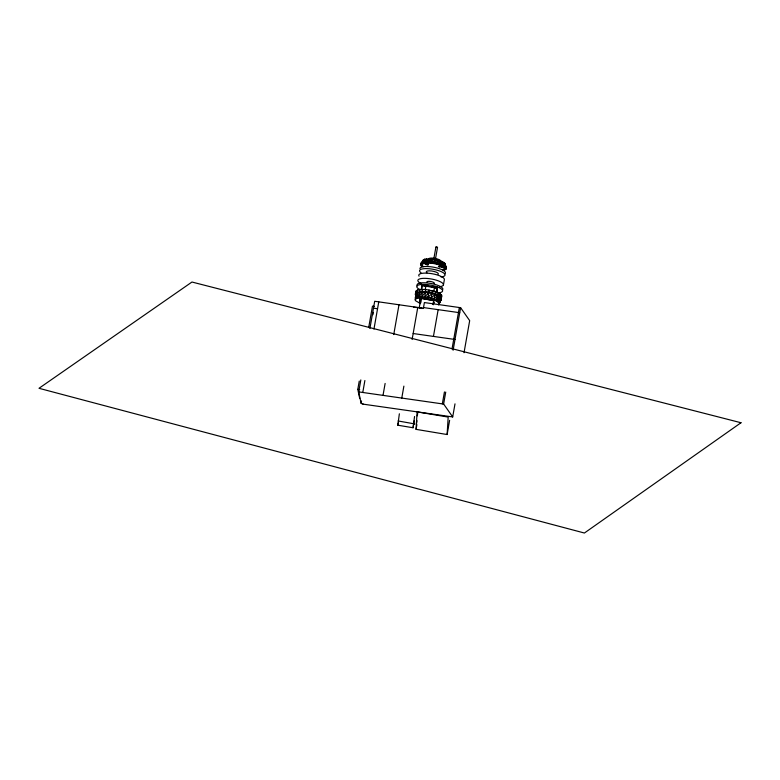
<?xml version="1.0" encoding="UTF-8"?>
<svg xmlns="http://www.w3.org/2000/svg" width="780" height="780" viewBox="0 0 780 780"><rect width="100%" height="100%" fill="white"/><g stroke="black" fill="none" stroke-linecap="round" stroke-linejoin="round"><path stroke-width="1.17" d="M444.346 269.744L444.22 270.465L446.14 268.944L444.639 266.828L437.092 263.806L437.404 259.896L428.893 258.755L424.661 259.214L423.442 259.789L421.931 263.172M415.106 299.637L417.056 298.223L424.729 297.94L425.675 289.477L435.552 291.496L441.529 294.781L441.373 298.954L438.769 304.765L441.373 298.954L440.973 297.911C434.041 292.978 423.891 290.95 415.789 293.738L415.34 300.602L420.595 303.673M414.316 420.566L413.049 427.752L397.839 425.207L399.36 413.79M413.049 427.752L414.56 416.5M433.612 300.573L419.767 298.077L420.644 302.484L420.898 298.272L420.644 302.484L419.513 302.299L419.767 298.077L433.612 300.573L432.919 304.395M421.863 288.464L422.077 284.973L437.268 287.693L436.917 292.646L437.034 291.593M416.062 429.351L417.115 411.889L448.178 417.076L447.125 434.538L416.062 429.351L416.89 424.613M437.171 290.209L437.365 287.157M437.327 289.955L437.502 287.03M440.261 293.66L439.354 303.956M439.12 302.991L436.273 300.904L427.889 298.379L429.049 289.916M425.675 289.477L419.786 289.487L416.335 290.618L415.331 298.331L417.29 290.131M438.067 301.957L439.433 293.202M431.008 299.052L432.422 290.599M359.697 398.453L357.796 389.395L359.258 381.069M368.696 327.541L372.479 306.13L374.4 306.413M455.003 403.855L452.692 416.939L363.246 404.167L361.13 403.367L358.712 391.892L360.828 379.928M369.895 328.487L374.692 301.275L423.384 308.266L424.388 302.562L460.61 307.7L469.677 320.629L464.022 352.726M372.908 314.73L373.337 312.341M362.778 392.467L364.884 380.513M373.961 329.072L378.758 301.86M361.13 403.367L361.549 400.978M383.019 395.372L385.125 383.448M393.744 334.571L398.999 304.765M415.301 294.635L416.335 290.618M422.107 266.672A12.948 3.656 10 0 1 421.151 263.698L421.278 262.967C427.44 256.62 443.586 259.311 446.267 268.213L446.14 268.944M415.691 298.828L415.789 293.738M417.056 298.223L417.68 289.926M421.151 263.698L422.536 263.035L424.661 259.214M424.495 260.169L420.742 263.835L423.442 259.789M419.786 289.487L419.123 297.863M422.536 263.035L424.651 262.636L426.514 258.863M401.778 398.063L403.884 386.119M412.103 339.505L417.758 307.456M421.19 290.014L422.175 284.437M428.035 265.21L425.782 264.303L425.948 263.357L428.2 264.264M397.839 425.207L398.258 422.848M420.898 298.272L419.162 308.061L421.473 308.48M421.736 297.765L422.516 289.341M424.651 262.636L427.362 262.509L428.893 258.755M425.276 289.526L426.036 285.207M427.362 262.509L430.482 262.675L431.623 258.901M433.777 259.087L435.893 247.094L436.556 246.997L437.512 247.397L435.61 258.19M430.482 262.675L433.797 263.113L434.528 259.291M433.826 291.135L434.587 286.816L436.43 287.118M440.125 264.693L440.056 260.676L437.404 259.896M433.865 299.92L435.552 291.496M433.339 304.765L433.748 302.416M436.381 292.734L437.346 287.274M440.056 260.676L442.309 261.583L442.699 265.726M436.273 300.904L438.223 292.539M442.309 261.583L443.995 262.548L442.825 265.005C436.147 262.499 428.191 260.305 421.278 262.967M417.29 415.837L417.709 413.449M416.364 424.3L416.998 420.722M443.995 262.548L445.019 263.503L446.267 268.213L445.721 269.081M444.639 266.828L443.83 263.494L445.809 267.93M445.019 263.503L446.267 268.213M433.436 336.443L438.155 309.68M441.529 294.781L439.003 303.449M440.885 299.851L441.928 295.834M443.459 284.778L444.385 279.542A13.006 3.676 10 0 0 430.277 273.448A13.006 3.676 10 0 0 419.094 276.198M358.712 391.892L442.338 403.884L444.444 391.94M452.039 348.913L459.322 307.573M452.692 416.939L443.625 404.011L445.731 392.057M453.102 350.23L460.61 307.7M447.125 434.538L449.621 420.342M439.589 302.64L441.353 298.896L439.345 301.685L438.292 300.641L439.715 296.79M433.397 303.673L434.275 301.977M441.061 298.867L441.148 296.927C434.216 292.003 424.066 289.965 415.964 292.753L415.331 293.923L415.877 294.703M421.96 292.461L419.357 296.546L415.915 297.521M444.815 265.151L445.292 264.391M417.134 293.046L419.357 296.546L428.123 297.073L436.507 299.598L438.886 296.332M420.742 263.835L423.277 260.744M421.97 296.449L425.119 292.607M437.512 247.397L435.893 247.094M424.964 296.624L428.503 293.036M428.123 297.073L431.866 293.728M431.243 297.745L434.996 294.616M434.099 298.603L437.668 295.669M422.662 262.314L426.348 259.808M424.778 261.904L428.727 259.711M427.489 261.778L431.457 259.857L433.924 262.392M443.43 266.672L439.198 267.13L439.364 266.185L441.743 266.077L441.577 267.023L443.644 268.057M413.654 307.242L417.212 307.583M459.722 312.712L423.511 307.573M455.003 339.476L413.156 333.528M442.338 403.884L443.625 404.011M363.139 404.02L361.589 403.435M424.729 297.94L427.889 298.379M373.483 308.159L377.54 308.744M357.796 389.395L359.716 389.668M425.88 286.104L421.99 285.46L437.19 288.171L434.431 287.713M413.293 423.677L414.628 423.901L398.093 420.966M425.675 285.07L428.015 285.48M419.221 307.808L422.682 308.431M433.797 263.113L437.092 263.806M424.096 263.348L425.782 264.303M436.507 299.598L438.292 300.641M445.945 267.199L442.825 265.005L439.891 261.631M421.063 264.849L422.233 265.951M434.363 260.237L437.219 263.084M437.239 260.851L440.252 263.971M415.857 291.515L416.257 292.558M422.965 260.549L423.238 261.436M422.799 261.495L423.072 262.382M416.735 293.251L417.29 296.907M421.317 283.637A13.006 3.676 10 0 1 421.853 278.46A13.006 3.676 10 0 1 439.978 281.551A13.006 3.676 10 0 1 439.442 286.728M421.034 272.766A12.948 3.656 10 0 1 425.324 268.613A12.948 3.656 10 0 1 442.348 272.191A12.948 3.656 10 0 1 441.022 276.968M426.991 272.825A6.123 1.726 10 0 1 431.671 271.001A6.123 1.726 10 0 1 438.087 274.287M419.903 268.554A12.948 3.656 10 0 1 434.762 267.423A12.948 3.656 10 0 1 444.892 273.799M420.206 289.731A13.123 3.705 10 0 1 420.849 284.524A13.123 3.705 10 0 1 439.14 287.664A13.123 3.705 10 0 1 438.506 292.88M417.358 285.86A13.123 3.705 10 0 1 428.727 283.12A13.123 3.705 10 0 1 442.904 289.282M426.913 282.233A3.822 1.082 10 0 1 430.716 281.512A3.822 1.082 10 0 1 434.187 283.491M428.678 259.526A6.123 1.726 10 0 1 433.144 258.141A6.123 1.726 10 0 1 440.427 260.608L440.447 260.471A6.123 1.726 10 0 1 440.369 261.368M442.348 265.541A8.658 2.447 10 0 1 438.409 266.409M428.093 264.371A8.658 2.447 10 0 1 425.558 262.216M423.501 266.672A11.329 3.198 10 0 1 433.777 263.572A11.329 3.198 10 0 1 442.845 270.007M741 422.74L584.405 533.023L39 388.294L191.958 282.029L741 422.74"/></g></svg>
